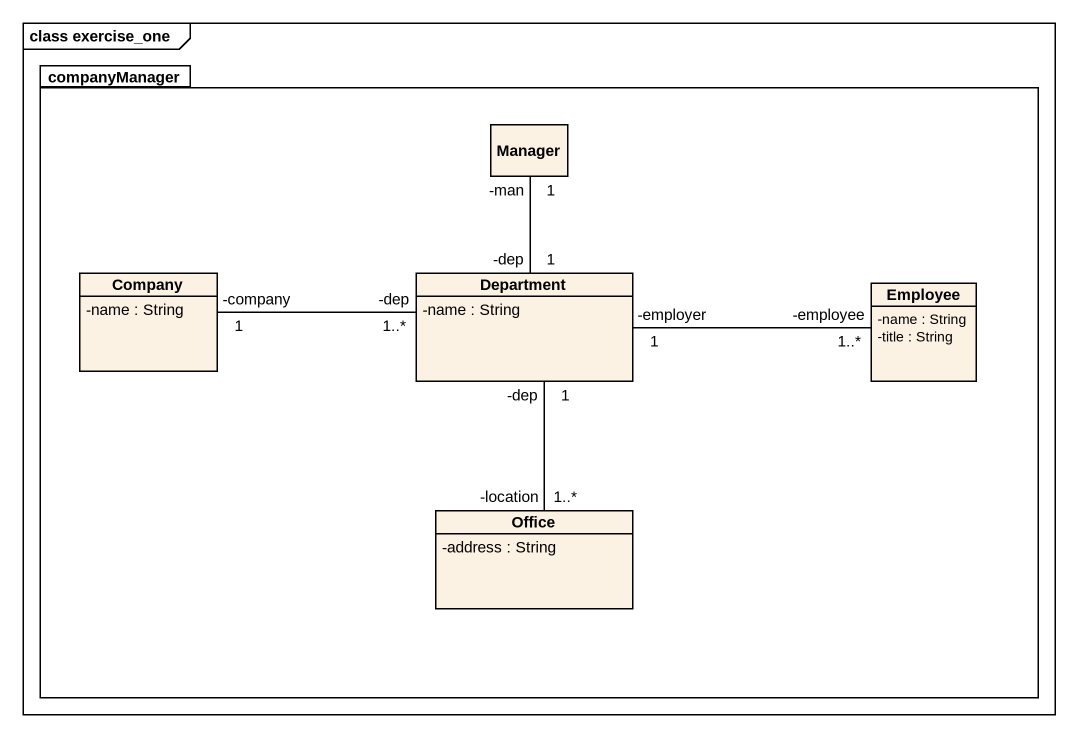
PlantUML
@startuml
mainframe class exercise_one
hide circle
hide empty members
skinparam classAttributeIconSize 0
package companyManager {
  class Manager
  class Company {
    -name : String
  }
  class Department {
    -name : String
  }
  class Employee {
    -name : String
    -title : String
  }
  class Office {
    -address : String
  }
}
Company "-company\n1" -right- "-dep\n1..*" Department
Department "1\n-dep" -up- "1\n-man" Manager
Department "1\n-employer" -right- "1..*\n-employee" Employee
Department "1\n-dep" -- "1..*\n-location" Office
@enduml
